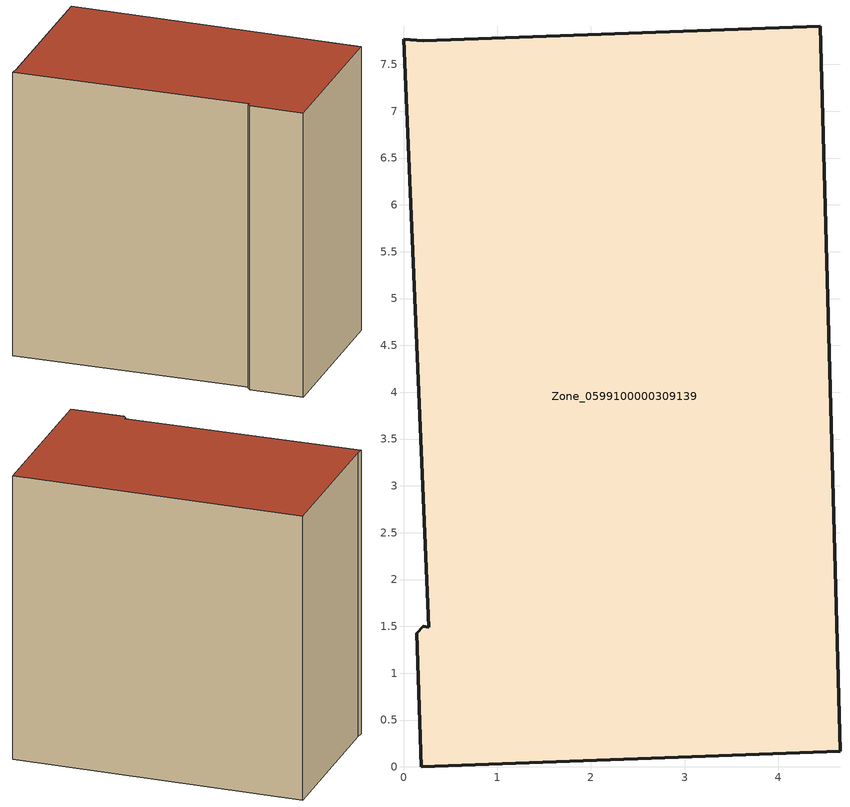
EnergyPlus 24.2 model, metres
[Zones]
Zone_0599100000309139
 floor ground (C_G): 4.45,7.91 4.66,0.17 0.19,0 0.14,1.43 0.21,1.5 0.27,1.49 0,7.77 0.21,7.75 z0
 wall outside (C_F): 4.66,0.17 4.45,7.91 0.21,7.75 0,7.77 0.27,1.49 0.21,1.5 0.14,1.43 0.19,0 4.66,0.17 z0:7.77
 roof outside (C_R): 0.21,7.75 0,7.77 0.27,1.49 0.21,1.5 0.14,1.43 0.19,0 4.66,0.17 4.45,7.91 z7.77
[BUILDING]
Pand.0599100000309139: North Axis=0; Terrain=City; Loads Convergence Tolerance Value=0.04; Temperature Convergence Tolerance Value=0.4; Solar Distribution=FullExterior; Maximum Number of Warmup Days=25; Minimum Number of Warmup Days=1
[Site:Location]
Rotterdam.The.Hague.AP_ZH_NLD Design_Conditions: Latitude=51.96; Longitude=4.45; Time Zone=1; Elevation=-4.5
[SITE:GROUNDTEMPERATURE:BUILDINGSURFACE]
18, 18, 18, 18, 18, 18, 18, 18, 18, 18, 18, 18
[MATERIAL] Thermal Absorptance=0.9; Solar Absorptance=0.7; Visible Absorptance=0.7
Name | Roughness | Thickness | Conductivity | Density | Specific Heat
G.TI.1946 | MediumSmooth | 0.15 | 1 | 540 | 1210
F.TI.1946 | Rough | 0.3 | 0.857143 | 1920 | 840
R.TI.1946 | MediumRough | 0.2 | 0.1 | 1500 | 1000
[CONSTRUCTION]
C_G: G.TI.1946
C_F: F.TI.1946
C_R: R.TI.1946
[ZONE]
Zone_0599100000309139: Type=1; Multiplier=1; Ceiling Height=Autocalculate; Volume=Autocalculate; Floor Area=autocalculate; Part of Total Floor Area=Yes
[ZONEINFILTRATION:DESIGNFLOWRATE]
Infil_Zone_0599100000309139: Zone or ZoneList or Space or SpaceList=Zone_0599100000309139; Schedule=AlwaysOn; Design Flow Rate Calculation Method=Flow/Area; Flow Rate per Floor Area=0.003; Constant Term Coefficient=1; Temperature Term Coefficient=0; Velocity Term Coefficient=0; Velocity Squared Term Coefficient=0
[HVACTEMPLATE:ZONE:IDEALLOADSAIRSYSTEM]
Zone_0599100000309139: Maximum Heating Supply Air Temperature=50; Minimum Cooling Supply Air Temperature=13; Maximum Heating Supply Air Humidity Ratio=0.0156; Minimum Cooling Supply Air Humidity Ratio=0.0077; Heating Limit=NoLimit; Cooling Limit=NoLimit; Dehumidification Control Type=ConstantSensibleHeatRatio; Cooling Sensible Heat Ratio=0.7; Dehumidification Setpoint=60; Humidification Control Type=None; Humidification Setpoint=30; Outdoor Air Method=None; Outdoor Air Flow Rate per Person=0.00944; Outdoor Air Flow Rate per Zone Floor Area=0; Outdoor Air Flow Rate per Zone=0; Demand Controlled Ventilation Type=None; Outdoor Air Economizer Type=NoEconomizer; Heat Recovery Type=None; Sensible Heat Recovery Effectiveness=0.7; Latent Heat Recovery Effectiveness=0.65
[ZONECONTROL:THERMOSTAT]
ThermostatControl_Zone_0599100000309139: Zone or ZoneList=Zone_0599100000309139; Control Type Schedule=DualSetpointControlType; Control 1=Thermostat_Zone_0599100000309139; Temperature Difference Between Cutout And Setpoint=0
[THERMOSTATSETPOINT:DUALSETPOINT]
Thermostat_Zone_0599100000309139: Heating Setpoint Temperature Schedule=HeatingSetpoint_Zone_0599100000309139; Cooling Setpoint Temperature Schedule=CoolingSetpoint_Zone_0599100000309139
[SCHEDULE:COMPACT]
HeatingSetpoint_Zone_0599100000309139: Through: 12/31, For: AllDays, Until: 24:00, 21
CoolingSetpoint_Zone_0599100000309139: Through: 12/31, For: AllDays, Until: 24:00, 24
DualSetpointControlType: Through: 12/31, For: AllDays, Until: 24:00, 4
AlwaysOn: Through: 12/31, For: AllDays, Until: 24:00, 1
